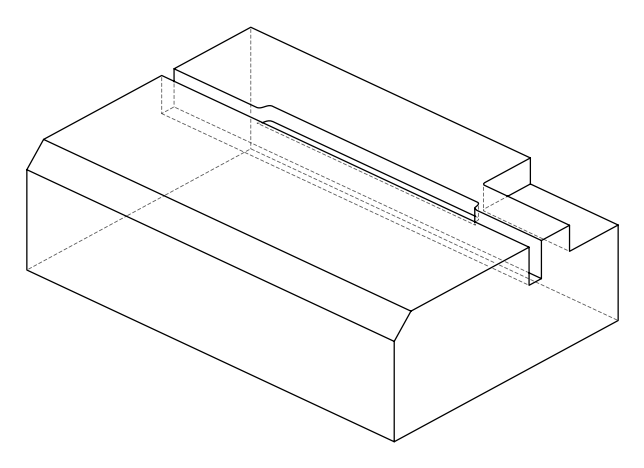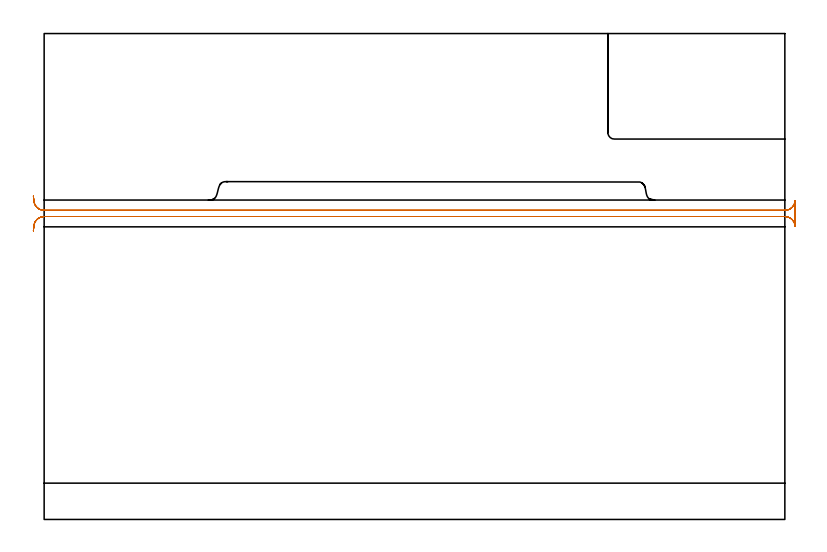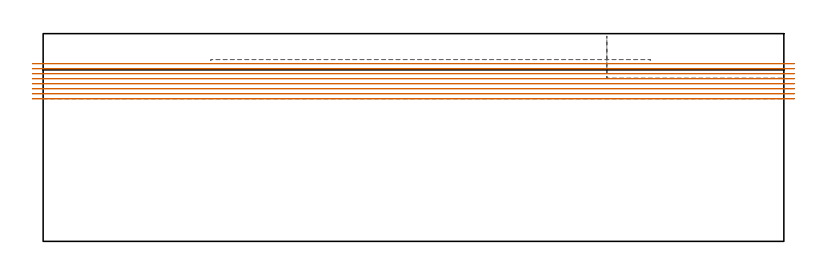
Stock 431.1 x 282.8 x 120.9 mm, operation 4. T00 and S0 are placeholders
(PLAN: 4 operations, 3 tool changes, 128.6 min)
(1 AREA_MILL | FG_CHAMFER_SURFACE | UGT0205_001 | 27.89 min | 95963 mm3)
(2 MILL_CORNER_NOTCH_RECTANGULAR | CORNER_NOTCH_RECTANGULAR | NXT0201_008 | Follow Part, ap 1.5, ae 75% | 62.69 min | 163743 mm3)
(3 MILL_OPEN_POCKET | POCKET_OPEN | UGT0201_007 | Follow Part, ap 2, ae 75% | 23.21 min | 141803 mm3)
(4 MILL_RECTANGULAR_SLOT | SLOT_RECTANGULAR | NXT0201_011 | Follow Part, ap 3, ae 75% | 14.82 min | 153336 mm3)
(TOOL UGT0205_001 | Chamfer Mill 20 x 3 x 45 deg. | D20 FL50 Z2)
(TOOL NXT0201_008 | ENDMILL 6mm [2P460-0600-NA 1630] | D6 FL26 Z6)
(TOOL UGT0201_007 | End Mill 8 mm | D8 FL19 Z4)
(TOOL NXT0201_011 | ENDMILL 12mm [2P460-1200-NA 1630] | D12 FL38 Z6)
(OP 4 MILL_RECTANGULAR_SLOT)
G17 G21 G94 G90
T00 M6
G54
G17 G0 G90 X-6.27 Y167.914 S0 M3
G43 Z130.9 H1
Z103.408
G94 G1 X-5.97 Y170.899 F250.
G2 X0. Y176.3 R6. F500.
G1 X431.1
G2 X437.09 Y170.646 R6.
G1 X437.1
Y185.554
X437.09
G2 X431.1 Y179.9 R6.
G1 X0.
G2 X-5.97 Y185.301 R6.
G1 X-6.27 Y188.286 F250.
G0 Y167.914 Z100.492
G1 X-5.97 Y170.899
G2 X0. Y176.3 R6. F500.
G1 X431.1
G2 X437.09 Y170.646 R6.
G1 X437.1
Y185.554
X437.09
G2 X431.1 Y179.9 R6.
G1 X0.
G2 X-5.97 Y185.301 R6.
G1 X-6.27 Y188.286 F250.
G0 Y167.914 Z97.577
G1 X-5.97 Y170.899
G2 X0. Y176.3 R6. F500.
G1 X431.1
G2 X437.09 Y170.646 R6.
G1 X437.1
Y185.554
X437.09
G2 X431.1 Y179.9 R6.
G1 X0.
G2 X-5.97 Y185.301 R6.
G1 X-6.27 Y188.286 F250.
G0 Y167.914 Z94.662
G1 X-5.97 Y170.899
G2 X0. Y176.3 R6. F500.
G1 X431.1
G2 X437.09 Y170.646 R6.
G1 X437.1
Y185.554
X437.09
G2 X431.1 Y179.9 R6.
G1 X0.
G2 X-5.97 Y185.301 R6.
G1 X-6.27 Y188.286 F250.
G0 Y167.914 Z91.746
G1 X-5.97 Y170.899
G2 X0. Y176.3 R6. F500.
G1 X431.1
G2 X437.09 Y170.646 R6.
G1 X437.1
Y185.554
X437.09
G2 X431.1 Y179.9 R6.
G1 X0.
G2 X-5.97 Y185.301 R6.
G1 X-6.27 Y188.286 F250.
G0 Y167.914 Z88.831
G1 X-5.97 Y170.899
G2 X0. Y176.3 R6. F500.
G1 X431.1
G2 X437.09 Y170.646 R6.
G1 X437.1
Y185.554
X437.09
G2 X431.1 Y179.9 R6.
G1 X0.
G2 X-5.97 Y185.301 R6.
G1 X-6.27 Y188.286 F250.
G0 Y167.914 Z85.915
G1 X-5.97 Y170.899
G2 X0. Y176.3 R6. F500.
G1 X431.1
G2 X437.09 Y170.646 R6.
G1 X437.1
Y185.554
X437.09
G2 X431.1 Y179.9 R6.
G1 X0.
G2 X-5.97 Y185.301 R6.
G1 X-6.27 Y188.286 F250.
G0 Y167.914 Z83.
G1 X-5.97 Y170.899
G2 X0. Y176.3 R6. F500.
G1 X431.1
G2 X437.09 Y170.646 R6.
G1 X437.1
Y185.554
X437.09
G2 X431.1 Y179.9 R6.
G1 X0.
G2 X-5.97 Y185.301 R6.
G1 X-6.27 Y188.286 F250.
G0 Z130.9
M5
M2
